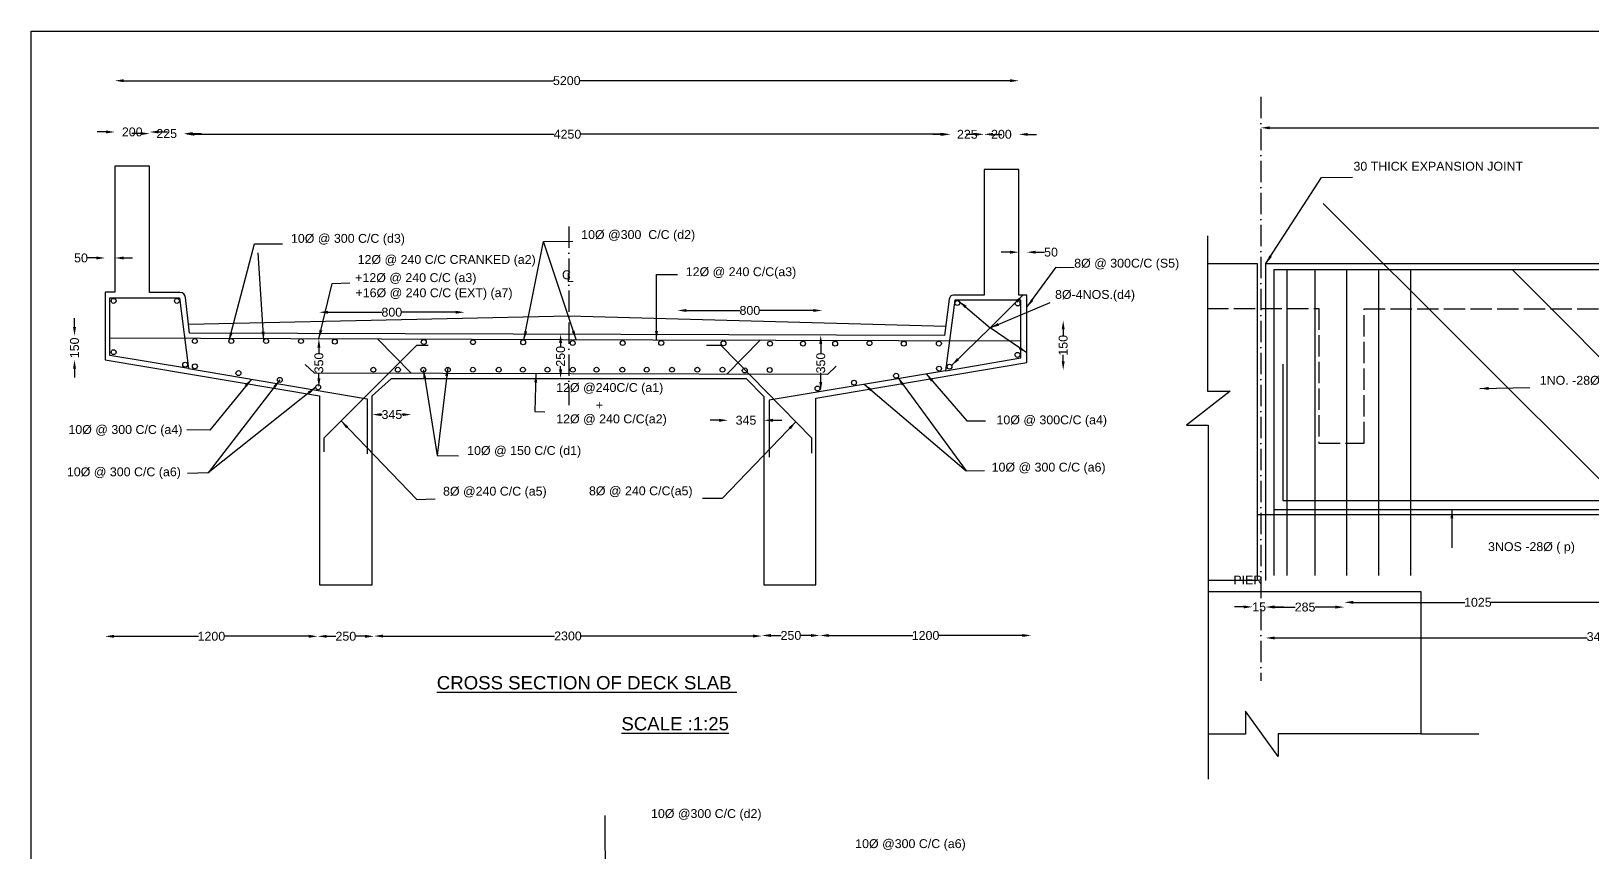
# Model space of a CAD drawing. Header units: millimetres. Extents: x -53221024 to -53199187, y 22125895 to 22139592.
# Drawn here: x -53221024 to -53212240, y 22134975 to 22139592 of the extents above; entities that cross this region are included whole.
import ezdxf

# ---------------------------------------------------------------- set-up
doc = ezdxf.new("R2010")
doc.units = ezdxf.units.MM
doc.header["$MEASUREMENT"] = 0
doc.linetypes.add('ACAD_ISO02W100', pattern=[15, 12, -3])
doc.linetypes.add('ACAD_ISO10W100', pattern=[18, 12, -3, 0, -3])
for name, color, linetype in [('DIMENSION', 7, 'Continuous'), ('DRAWING', 2, 'Continuous'), ('TEXT', 7, 'Continuous')]:
    doc.layers.add(name, color=color, linetype=linetype)
doc.styles.get("Standard").update_dxf_attribs({"font": 'arial.ttf', "height": 50})
doc.dimstyles.get("Standard").update_dxf_attribs({"dimtxt": 50, "dimasz": 50, "dimexe": 0.18, "dimexo": 0.0625, "dimgap": 0.09, "dimtad": 0, "dimdec": 0, "dimzin": 0, "dimdsep": 46, "dimtxsty": 'Standard', "dimcen": 0.09, "dimse1": 1, "dimse2": 1, "dimadec": 0, "dimazin": 0, "dimtfac": 1, "dimtdec": 0, "dimtofl": 0, "dimtmove": 0, "dimatfit": 3, "dimfxl": 1, "dimtolj": 1, "dimtzin": 0, "dimarcsym": 0})

# ---------------------------------------------------------------- blocks, each defined once
blk = doc.blocks.new('*D54')
at = {"layer": 'Defpoints', "color": 0, "transparency": 16777216}
for p in [(-53220553.6, 22139025.5), (-53220553.6, 22138833.6), (-53220357.2, 22138833.6)]:
    blk.add_point(p, dxfattribs=at)
at = {"layer": 'DIMENSION', "color": 0, "lineweight": -2, "transparency": 16777216}
for p, q in [((-53220603.6, 22139025.5), (-53220653.6, 22139025.5)), ((-53220307.2, 22139025.5), (-53220257.2, 22139025.5))]:
    blk.add_line(p, q, dxfattribs=at)
at = {"layer": 'DIMENSION', "color": 0, "transparency": 16777216}
for points in [[(-53220603.6, 22139033.8), (-53220603.6, 22139017.2), (-53220553.6, 22139025.5)], [(-53220307.2, 22139033.8), (-53220307.2, 22139017.2), (-53220357.2, 22139025.5)]]:
    blk.add_solid(points, dxfattribs=at)
at = {"layer": 'DIMENSION', "color": 0, "transparency": 16777216, "insert": (-53220455.4, 22139025.5), "char_height": 50, "attachment_point": 5}
blk.add_mtext('\\A1;200', dxfattribs=at)
blk = doc.blocks.new('*D55')
at = {"layer": 'Defpoints', "color": 0, "transparency": 16777216}
for p in [(-53220357.2, 22139016.4), (-53220357.2, 22138122.3), (-53220165.4, 22138114.7)]:
    blk.add_point(p, dxfattribs=at)
at = {"layer": 'DIMENSION', "color": 0, "lineweight": -2, "transparency": 16777216}
for p, q in [((-53220407.2, 22139016.4), (-53220457.2, 22139016.4)), ((-53220115.4, 22139016.4), (-53220065.4, 22139016.4))]:
    blk.add_line(p, q, dxfattribs=at)
at = {"layer": 'DIMENSION', "color": 0, "transparency": 16777216}
for points in [[(-53220407.2, 22139024.8), (-53220407.2, 22139008.1), (-53220357.2, 22139016.4)], [(-53220115.4, 22139024.8), (-53220115.4, 22139008.1), (-53220165.4, 22139016.4)]]:
    blk.add_solid(points, dxfattribs=at)
at = {"layer": 'DIMENSION', "color": 0, "transparency": 16777216, "insert": (-53220261.3, 22139016.4), "char_height": 50, "attachment_point": 5}
blk.add_mtext('\\A1;225', dxfattribs=at)
blk = doc.blocks.new('*D56')
at = {"layer": 'Defpoints', "color": 0, "transparency": 16777216}
for p in [(-53215856, 22139012.6), (-53220155, 22138094.8), (-53215856, 22138085.1)]:
    blk.add_point(p, dxfattribs=at)
at = {"layer": 'DIMENSION', "color": 0, "lineweight": -2, "transparency": 16777216}
for p, q in [((-53220105, 22139012.6), (-53218081.2, 22139012.6)), ((-53215906, 22139012.6), (-53217929.8, 22139012.6))]:
    blk.add_line(p, q, dxfattribs=at)
at = {"layer": 'DIMENSION', "color": 0, "transparency": 16777216}
for points in [[(-53220105, 22139020.9), (-53220105, 22139004.2), (-53220155, 22139012.6)], [(-53215906, 22139020.9), (-53215906, 22139004.2), (-53215856, 22139012.6)]]:
    blk.add_solid(points, dxfattribs=at)
at = {"layer": 'DIMENSION', "color": 0, "transparency": 16777216, "insert": (-53218005.5, 22139012.6), "char_height": 50, "attachment_point": 5}
blk.add_mtext('\\A1;4250', dxfattribs=at)
blk = doc.blocks.new('*D57')
at = {"layer": 'Defpoints', "color": 0, "transparency": 16777216}
for p in [(-53215660.6, 22139012.2), (-53215848.7, 22138100.9), (-53215660.6, 22138107.4)]:
    blk.add_point(p, dxfattribs=at)
at = {"layer": 'DIMENSION', "color": 0, "lineweight": -2, "transparency": 16777216}
for p, q in [((-53215898.7, 22139012.2), (-53215948.7, 22139012.2)), ((-53215610.6, 22139012.2), (-53215560.6, 22139012.2))]:
    blk.add_line(p, q, dxfattribs=at)
at = {"layer": 'DIMENSION', "color": 0, "transparency": 16777216}
for points in [[(-53215898.7, 22139020.5), (-53215898.7, 22139003.9), (-53215848.7, 22139012.2)], [(-53215610.6, 22139020.5), (-53215610.6, 22139003.9), (-53215660.6, 22139012.2)]]:
    blk.add_solid(points, dxfattribs=at)
at = {"layer": 'DIMENSION', "color": 0, "transparency": 16777216, "insert": (-53215754.6, 22139012.2), "char_height": 50, "attachment_point": 5}
blk.add_mtext('\\A1;225', dxfattribs=at)
blk = doc.blocks.new('*D58')
at = {"layer": 'Defpoints', "color": 0, "transparency": 16777216}
for p in [(-53215465.1, 22139012.2), (-53215660.6, 22138815), (-53215465.1, 22138815)]:
    blk.add_point(p, dxfattribs=at)
at = {"layer": 'DIMENSION', "color": 0, "lineweight": -2, "transparency": 16777216}
for p, q in [((-53215710.6, 22139012.2), (-53215760.6, 22139012.2)), ((-53215415.1, 22139012.2), (-53215365.1, 22139012.2))]:
    blk.add_line(p, q, dxfattribs=at)
at = {"layer": 'DIMENSION', "color": 0, "transparency": 16777216}
for points in [[(-53215710.6, 22139020.5), (-53215710.6, 22139003.9), (-53215660.6, 22139012.2)], [(-53215415.1, 22139020.5), (-53215415.1, 22139003.9), (-53215465.1, 22139012.2)]]:
    blk.add_solid(points, dxfattribs=at)
at = {"layer": 'DIMENSION', "color": 0, "transparency": 16777216, "insert": (-53215562.9, 22139012.2), "char_height": 50, "attachment_point": 5}
blk.add_mtext('\\A1;200', dxfattribs=at)
blk = doc.blocks.new('*D59')
at = {"layer": 'Defpoints', "color": 0, "transparency": 16777216}
for p in [(-53215419.4, 22138349.1), (-53215465.1, 22138106.7), (-53215419.4, 22138106.7)]:
    blk.add_point(p, dxfattribs=at)
at = {"layer": 'DIMENSION', "color": 0, "lineweight": -2, "transparency": 16777216}
for p, q in [((-53215515.1, 22138349.1), (-53215565.1, 22138349.1)), ((-53215369.4, 22138349.1), (-53215319.4, 22138349.1))]:
    blk.add_line(p, q, dxfattribs=at)
at = {"layer": 'DIMENSION', "color": 0, "transparency": 16777216}
for points in [[(-53215515.1, 22138357.4), (-53215515.1, 22138340.8), (-53215465.1, 22138349.1)], [(-53215369.4, 22138357.4), (-53215369.4, 22138340.8), (-53215419.4, 22138349.1)]]:
    blk.add_solid(points, dxfattribs=at)
at = {"layer": 'DIMENSION', "color": 0, "transparency": 16777216, "insert": (-53215283.6, 22138349.1), "char_height": 50, "attachment_point": 5}
blk.add_mtext('\\A1;50', dxfattribs=at)
blk = doc.blocks.new('*D60')
at = {"layer": 'Defpoints', "color": 0, "transparency": 16777216}
for p in [(-53215218.8, 22137964.9), (-53215218.8, 22137685.5), (-53215215.1, 22137685.5)]:
    blk.add_point(p, dxfattribs=at)
at = {"layer": 'DIMENSION', "color": 0, "lineweight": -2, "transparency": 16777216}
for p, q in [((-53215215.1, 22137914.9), (-53215215.1, 22137878.1)), ((-53215215.1, 22137735.5), (-53215215.1, 22137772.4))]:
    blk.add_line(p, q, dxfattribs=at)
at = {"layer": 'DIMENSION', "color": 0, "transparency": 16777216}
for points in [[(-53215223.4, 22137914.9), (-53215206.8, 22137914.9), (-53215215.1, 22137964.9)], [(-53215223.4, 22137735.5), (-53215206.8, 22137735.5), (-53215215.1, 22137685.5)]]:
    blk.add_solid(points, dxfattribs=at)
at = {"layer": 'DIMENSION', "color": 0, "transparency": 16777216, "insert": (-53215215.1, 22137825.2), "char_height": 50, "attachment_point": 5, "rotation": 90}
blk.add_mtext('\\A1;150', dxfattribs=at)
blk = doc.blocks.new('*D61')
at = {"layer": 'Defpoints', "color": 0, "transparency": 16777216}
for p in [(-53216596, 22137882.8), (-53216579.7, 22137882.8), (-53216597, 22137568.2)]:
    blk.add_point(p, dxfattribs=at)
at = {"layer": 'DIMENSION', "color": 0, "lineweight": -2, "transparency": 16777216}
for p, q in [((-53216579.7, 22137832.8), (-53216579.7, 22137780.7)), ((-53216579.7, 22137618.2), (-53216579.7, 22137670.3))]:
    blk.add_line(p, q, dxfattribs=at)
at = {"layer": 'DIMENSION', "color": 0, "transparency": 16777216}
for points in [[(-53216588.1, 22137832.8), (-53216571.4, 22137832.8), (-53216579.7, 22137882.8)], [(-53216588.1, 22137618.2), (-53216571.4, 22137618.2), (-53216579.7, 22137568.2)]]:
    blk.add_solid(points, dxfattribs=at)
at = {"layer": 'DIMENSION', "color": 0, "transparency": 16777216, "insert": (-53216579.7, 22137725.5), "char_height": 50, "attachment_point": 5, "rotation": 90}
blk.add_mtext('\\A1;350', dxfattribs=at)
blk = doc.blocks.new('*D62')
at = {"layer": 'Defpoints', "color": 0, "transparency": 16777216}
for p in [(-53217101.8, 22137467.2), (-53216899.3, 22137467.2), (-53217101.8, 22137403.2)]:
    blk.add_point(p, dxfattribs=at)
at = {"layer": 'DIMENSION', "color": 0, "lineweight": -2, "transparency": 16777216}
for p, q in [((-53217151.8, 22137403.2), (-53217201.8, 22137403.2)), ((-53216849.3, 22137403.2), (-53216799.3, 22137403.2))]:
    blk.add_line(p, q, dxfattribs=at)
at = {"layer": 'DIMENSION', "color": 0, "transparency": 16777216}
for points in [[(-53217151.8, 22137411.5), (-53217151.8, 22137394.8), (-53217101.8, 22137403.2)], [(-53216849.3, 22137411.5), (-53216849.3, 22137394.8), (-53216899.3, 22137403.2)]]:
    blk.add_solid(points, dxfattribs=at)
at = {"layer": 'DIMENSION', "color": 0, "transparency": 16777216, "insert": (-53217000.5, 22137403.2), "char_height": 50, "attachment_point": 5}
blk.add_mtext('\\A1;345', dxfattribs=at)
blk = doc.blocks.new('*D63')
at = {"layer": 'Defpoints', "color": 0, "transparency": 16777216}
for p in [(-53217385.9, 22138029.3), (-53217385.9, 22138021.1), (-53216571.4, 22138029.3)]:
    blk.add_point(p, dxfattribs=at)
at = {"layer": 'DIMENSION', "color": 0, "lineweight": -2, "transparency": 16777216}
for p, q in [((-53217335.9, 22138021.1), (-53217033.9, 22138021.1)), ((-53216621.4, 22138021.1), (-53216923.4, 22138021.1))]:
    blk.add_line(p, q, dxfattribs=at)
at = {"layer": 'DIMENSION', "color": 0, "transparency": 16777216}
for points in [[(-53217335.9, 22138029.5), (-53217335.9, 22138012.8), (-53217385.9, 22138021.1)], [(-53216621.4, 22138029.5), (-53216621.4, 22138012.8), (-53216571.4, 22138021.1)]]:
    blk.add_solid(points, dxfattribs=at)
at = {"layer": 'DIMENSION', "color": 0, "transparency": 16777216, "insert": (-53216978.7, 22138021.1), "char_height": 50, "attachment_point": 5}
blk.add_mtext('\\A1;800', dxfattribs=at)
blk = doc.blocks.new('*D64')
at = {"layer": 'Defpoints', "color": 0, "transparency": 16777216}
for p in [(-53218044.2, 22137887.2), (-53218044, 22137887.2), (-53218044.8, 22137639.3)]:
    blk.add_point(p, dxfattribs=at)
at = {"layer": 'DIMENSION', "color": 0, "lineweight": -2, "transparency": 16777216}
for p, q in [((-53218044.2, 22137837.2), (-53218044.2, 22137818.9)), ((-53218044.2, 22137689.3), (-53218044.2, 22137707.6))]:
    blk.add_line(p, q, dxfattribs=at)
at = {"layer": 'DIMENSION', "color": 0, "transparency": 16777216}
for points in [[(-53218052.5, 22137837.2), (-53218035.8, 22137837.2), (-53218044.2, 22137887.2)], [(-53218052.5, 22137689.3), (-53218035.8, 22137689.3), (-53218044.2, 22137639.3)]]:
    blk.add_solid(points, dxfattribs=at)
at = {"layer": 'DIMENSION', "color": 0, "transparency": 16777216, "insert": (-53218044.2, 22137763.3), "char_height": 50, "attachment_point": 5, "rotation": 90}
blk.add_mtext('\\A1;250', dxfattribs=at)
blk = doc.blocks.new('*D65')
at = {"layer": 'Defpoints', "color": 0, "transparency": 16777216}
for p in [(-53219103.9, 22137460.8), (-53218884, 22137460.8), (-53218884, 22137435.1)]:
    blk.add_point(p, dxfattribs=at)
at = {"layer": 'DIMENSION', "color": 0, "lineweight": -2, "transparency": 16777216}
for p, q in [((-53219053.9, 22137435.1), (-53219049.4, 22137435.1)), ((-53218934, 22137435.1), (-53218938.4, 22137435.1))]:
    blk.add_line(p, q, dxfattribs=at)
at = {"layer": 'DIMENSION', "color": 0, "transparency": 16777216}
for points in [[(-53219053.9, 22137443.5), (-53219053.9, 22137426.8), (-53219103.9, 22137435.1)], [(-53218934, 22137443.5), (-53218934, 22137426.8), (-53218884, 22137435.1)]]:
    blk.add_solid(points, dxfattribs=at)
at = {"layer": 'DIMENSION', "color": 0, "transparency": 16777216, "insert": (-53218993.9, 22137435.1), "char_height": 50, "attachment_point": 5}
blk.add_mtext('\\A1;345', dxfattribs=at)
blk = doc.blocks.new('*D66')
at = {"layer": 'Defpoints', "color": 0, "transparency": 16777216}
for p in [(-53219407.6, 22137862.4), (-53219404.6, 22137862.4), (-53219408.5, 22137589.2)]:
    blk.add_point(p, dxfattribs=at)
at = {"layer": 'DIMENSION', "color": 0, "lineweight": -2, "transparency": 16777216}
for p, q in [((-53219404.6, 22137812.4), (-53219404.6, 22137781.1)), ((-53219404.6, 22137639.2), (-53219404.6, 22137670.6))]:
    blk.add_line(p, q, dxfattribs=at)
at = {"layer": 'DIMENSION', "color": 0, "transparency": 16777216}
for points in [[(-53219413, 22137812.4), (-53219396.3, 22137812.4), (-53219404.6, 22137862.4)], [(-53219413, 22137639.2), (-53219396.3, 22137639.2), (-53219404.6, 22137589.2)]]:
    blk.add_solid(points, dxfattribs=at)
at = {"layer": 'DIMENSION', "color": 0, "transparency": 16777216, "insert": (-53219404.6, 22137725.8), "char_height": 50, "attachment_point": 5, "rotation": 90}
blk.add_mtext('\\A1;350', dxfattribs=at)
blk = doc.blocks.new('*D67')
at = {"layer": 'Defpoints', "color": 0, "transparency": 16777216}
for p in [(-53219403.4, 22138018.3), (-53219403.4, 22138011.2), (-53218584.9, 22138018.3)]:
    blk.add_point(p, dxfattribs=at)
at = {"layer": 'DIMENSION', "color": 0, "lineweight": -2, "transparency": 16777216}
for p, q in [((-53219353.4, 22138011.2), (-53219049.4, 22138011.2)), ((-53218634.9, 22138011.2), (-53218938.9, 22138011.2))]:
    blk.add_line(p, q, dxfattribs=at)
at = {"layer": 'DIMENSION', "color": 0, "transparency": 16777216}
for points in [[(-53219353.4, 22138019.5), (-53219353.4, 22138002.8), (-53219403.4, 22138011.2)], [(-53218634.9, 22138019.5), (-53218634.9, 22138002.8), (-53218584.9, 22138011.2)]]:
    blk.add_solid(points, dxfattribs=at)
at = {"layer": 'DIMENSION', "color": 0, "transparency": 16777216, "insert": (-53218994.2, 22138011.2), "char_height": 50, "attachment_point": 5}
blk.add_mtext('\\A1;800', dxfattribs=at)
blk = doc.blocks.new('*D68')
at = {"layer": 'Defpoints', "color": 0, "transparency": 16777216}
for p in [(-53220780.1, 22137878.7), (-53220608, 22137878.7), (-53220608, 22137743.2)]:
    blk.add_point(p, dxfattribs=at)
at = {"layer": 'DIMENSION', "color": 0, "lineweight": -2, "transparency": 16777216}
for p, q in [((-53220780.1, 22137928.7), (-53220780.1, 22137978.7)), ((-53220780.1, 22137693.2), (-53220780.1, 22137643.2))]:
    blk.add_line(p, q, dxfattribs=at)
at = {"layer": 'DIMENSION', "color": 0, "transparency": 16777216}
for points in [[(-53220788.4, 22137928.7), (-53220771.7, 22137928.7), (-53220780.1, 22137878.7)], [(-53220788.4, 22137693.2), (-53220771.7, 22137693.2), (-53220780.1, 22137743.2)]]:
    blk.add_solid(points, dxfattribs=at)
at = {"layer": 'DIMENSION', "color": 0, "transparency": 16777216, "insert": (-53220780.1, 22137810.9), "char_height": 50, "attachment_point": 5, "rotation": 90}
blk.add_mtext('\\A1;150', dxfattribs=at)
blk = doc.blocks.new('*D69')
at = {"layer": 'Defpoints', "color": 0, "transparency": 16777216}
for p in [(-53220608, 22138316.5), (-53220608, 22138123.6), (-53220553.6, 22138123.6)]:
    blk.add_point(p, dxfattribs=at)
at = {"layer": 'DIMENSION', "color": 0, "lineweight": -2, "transparency": 16777216}
for p, q in [((-53220658, 22138316.5), (-53220708, 22138316.5)), ((-53220503.6, 22138316.5), (-53220453.6, 22138316.5))]:
    blk.add_line(p, q, dxfattribs=at)
at = {"layer": 'DIMENSION', "color": 0, "transparency": 16777216}
for points in [[(-53220658, 22138324.8), (-53220658, 22138308.2), (-53220608, 22138316.5)], [(-53220503.6, 22138324.8), (-53220503.6, 22138308.2), (-53220553.6, 22138316.5)]]:
    blk.add_solid(points, dxfattribs=at)
at = {"layer": 'DIMENSION', "color": 0, "transparency": 16777216, "insert": (-53220743.8, 22138316.5), "char_height": 50, "attachment_point": 5}
blk.add_mtext('\\A1;50', dxfattribs=at)
blk = doc.blocks.new('*D70')
at = {"layer": 'Defpoints', "color": 0, "transparency": 16777216}
for p in [(-53215465.1, 22139314.1), (-53220553.6, 22138833.6), (-53215465.1, 22138833.6)]:
    blk.add_point(p, dxfattribs=at)
at = {"layer": 'DIMENSION', "color": 0, "lineweight": -2, "transparency": 16777216}
for p, q in [((-53220503.6, 22139314.1), (-53218084, 22139314.1)), ((-53215515.1, 22139314.1), (-53217934.7, 22139314.1))]:
    blk.add_line(p, q, dxfattribs=at)
at = {"layer": 'DIMENSION', "color": 0, "transparency": 16777216}
for points in [[(-53220503.6, 22139322.5), (-53220503.6, 22139305.8), (-53220553.6, 22139314.1)], [(-53215515.1, 22139322.5), (-53215515.1, 22139305.8), (-53215465.1, 22139314.1)]]:
    blk.add_solid(points, dxfattribs=at)
at = {"layer": 'DIMENSION', "color": 0, "transparency": 16777216, "insert": (-53218009.4, 22139314.1), "char_height": 50, "attachment_point": 5}
blk.add_mtext('\\A1;5200', dxfattribs=at)
blk = doc.blocks.new('*D71')
at = {"layer": 'Defpoints', "color": 0, "transparency": 16777216}
for p in [(-53216584.8, 22136186.5), (-53215394.8, 22136192.4), (-53215394.8, 22136186.5)]:
    blk.add_point(p, dxfattribs=at)
at = {"layer": 'DIMENSION', "color": 0, "lineweight": -2, "transparency": 16777216}
for p, q in [((-53216534.8, 22136192.4), (-53216062.1, 22136192.4)), ((-53215444.8, 22136192.4), (-53215917.5, 22136192.4))]:
    blk.add_line(p, q, dxfattribs=at)
at = {"layer": 'DIMENSION', "color": 0, "transparency": 16777216}
for points in [[(-53216534.8, 22136200.8), (-53216534.8, 22136184.1), (-53216584.8, 22136192.4)], [(-53215444.8, 22136200.8), (-53215444.8, 22136184.1), (-53215394.8, 22136192.4)]]:
    blk.add_solid(points, dxfattribs=at)
at = {"layer": 'DIMENSION', "color": 0, "transparency": 16777216, "insert": (-53215989.8, 22136192.4), "char_height": 50, "attachment_point": 5}
blk.add_mtext('\\A1;1200', dxfattribs=at)
blk = doc.blocks.new('*D72')
at = {"layer": 'Defpoints', "color": 0, "transparency": 16777216}
for p in [(-53216910.7, 22136192.4), (-53216910.7, 22136186.5), (-53216584.8, 22136186.5)]:
    blk.add_point(p, dxfattribs=at)
at = {"layer": 'DIMENSION', "color": 0, "lineweight": -2, "transparency": 16777216}
for p, q in [((-53216860.7, 22136192.4), (-53216803.4, 22136192.4)), ((-53216634.8, 22136192.4), (-53216692.1, 22136192.4))]:
    blk.add_line(p, q, dxfattribs=at)
at = {"layer": 'DIMENSION', "color": 0, "transparency": 16777216}
for points in [[(-53216860.7, 22136200.8), (-53216860.7, 22136184.1), (-53216910.7, 22136192.4)], [(-53216634.8, 22136200.8), (-53216634.8, 22136184.1), (-53216584.8, 22136192.4)]]:
    blk.add_solid(points, dxfattribs=at)
at = {"layer": 'DIMENSION', "color": 0, "transparency": 16777216, "insert": (-53216747.7, 22136192.4), "char_height": 50, "attachment_point": 5}
blk.add_mtext('\\A1;250', dxfattribs=at)
blk = doc.blocks.new('*D73')
at = {"layer": 'Defpoints', "color": 0, "transparency": 16777216}
for p in [(-53219094.6, 22136189.3), (-53219094.6, 22136186.5), (-53216910.7, 22136186.5)]:
    blk.add_point(p, dxfattribs=at)
at = {"layer": 'DIMENSION', "color": 0, "lineweight": -2, "transparency": 16777216}
for p, q in [((-53219044.6, 22136189.3), (-53218077.7, 22136189.3)), ((-53216960.7, 22136189.3), (-53217927.6, 22136189.3))]:
    blk.add_line(p, q, dxfattribs=at)
at = {"layer": 'DIMENSION', "color": 0, "transparency": 16777216}
for points in [[(-53219044.6, 22136197.6), (-53219044.6, 22136180.9), (-53219094.6, 22136189.3)], [(-53216960.7, 22136197.6), (-53216960.7, 22136180.9), (-53216910.7, 22136189.3)]]:
    blk.add_solid(points, dxfattribs=at)
at = {"layer": 'DIMENSION', "color": 0, "transparency": 16777216, "insert": (-53218002.7, 22136189.3), "char_height": 50, "attachment_point": 5}
blk.add_mtext('\\A1;2300', dxfattribs=at)
blk = doc.blocks.new('*D74')
at = {"layer": 'Defpoints', "color": 0, "transparency": 16777216}
for p in [(-53219411.3, 22136189.3), (-53219411.3, 22136187.7), (-53219094.6, 22136189.3)]:
    blk.add_point(p, dxfattribs=at)
at = {"layer": 'DIMENSION', "color": 0, "lineweight": -2, "transparency": 16777216}
for p, q in [((-53219361.3, 22136187.7), (-53219308.6, 22136187.7)), ((-53219144.6, 22136187.7), (-53219197.3, 22136187.7))]:
    blk.add_line(p, q, dxfattribs=at)
at = {"layer": 'DIMENSION', "color": 0, "transparency": 16777216}
for points in [[(-53219361.3, 22136196), (-53219361.3, 22136179.4), (-53219411.3, 22136187.7)], [(-53219144.6, 22136196), (-53219144.6, 22136179.4), (-53219094.6, 22136187.7)]]:
    blk.add_solid(points, dxfattribs=at)
at = {"layer": 'DIMENSION', "color": 0, "transparency": 16777216, "insert": (-53219253, 22136187.7), "char_height": 50, "attachment_point": 5}
blk.add_mtext('\\A1;250', dxfattribs=at)
blk = doc.blocks.new('*D75')
at = {"layer": 'Defpoints', "color": 0, "transparency": 16777216}
for p in [(-53220608.4, 22136187.7), (-53220608.4, 22136187.7), (-53219411.3, 22136187.7)]:
    blk.add_point(p, dxfattribs=at)
at = {"layer": 'DIMENSION', "color": 0, "lineweight": -2, "transparency": 16777216}
for p, q in [((-53220558.4, 22136187.7), (-53220082.1, 22136187.7)), ((-53219461.3, 22136187.7), (-53219937.5, 22136187.7))]:
    blk.add_line(p, q, dxfattribs=at)
at = {"layer": 'DIMENSION', "color": 0, "transparency": 16777216}
for points in [[(-53220558.4, 22136196.1), (-53220558.4, 22136179.4), (-53220608.4, 22136187.7)], [(-53219461.3, 22136196.1), (-53219461.3, 22136179.4), (-53219411.3, 22136187.7)]]:
    blk.add_solid(points, dxfattribs=at)
at = {"layer": 'DIMENSION', "color": 0, "transparency": 16777216, "insert": (-53220009.8, 22136187.7), "char_height": 50, "attachment_point": 5}
blk.add_mtext('\\A1;1200', dxfattribs=at)
blk = doc.blocks.new('*D76')
at = {"layer": 'Defpoints', "color": 0, "transparency": 16777216}
for p in [(-53214102.8, 22139040.8), (-53204867.6, 22139049.1), (-53204867.6, 22139040.8)]:
    blk.add_point(p, dxfattribs=at)
at = {"layer": 'DIMENSION', "color": 0, "lineweight": -2, "transparency": 16777216}
for p, q in [((-53214052.8, 22139049.1), (-53209577, 22139049.1)), ((-53204917.6, 22139049.1), (-53209393.5, 22139049.1))]:
    blk.add_line(p, q, dxfattribs=at)
at = {"layer": 'DIMENSION', "color": 0, "transparency": 16777216}
for points in [[(-53214052.8, 22139057.4), (-53214052.8, 22139040.7), (-53214102.8, 22139049.1)], [(-53204917.6, 22139057.4), (-53204917.6, 22139040.7), (-53204867.6, 22139049.1)]]:
    blk.add_solid(points, dxfattribs=at)
at = {"layer": 'DIMENSION', "color": 0, "transparency": 16777216, "insert": (-53209485.2, 22139049.1), "char_height": 50, "attachment_point": 5}
blk.add_mtext('\\A1;13100', dxfattribs=at)
blk = doc.blocks.new('*D80')
at = {"layer": 'Defpoints', "color": 0, "transparency": 16777216}
for p in [(-53214150, 22136353.1), (-53214150, 22136353.1), (-53214074.1, 22136353.1)]:
    blk.add_point(p, dxfattribs=at)
at = {"layer": 'DIMENSION', "color": 0, "lineweight": -2, "transparency": 16777216}
for p, q in [((-53214200, 22136353.1), (-53214250, 22136353.1)), ((-53214024.1, 22136353.1), (-53213974.1, 22136353.1))]:
    blk.add_line(p, q, dxfattribs=at)
at = {"layer": 'DIMENSION', "color": 0, "transparency": 16777216}
for points in [[(-53214200, 22136361.4), (-53214200, 22136344.7), (-53214150, 22136353.1)], [(-53214024.1, 22136361.4), (-53214024.1, 22136344.7), (-53214074.1, 22136353.1)]]:
    blk.add_solid(points, dxfattribs=at)
at = {"layer": 'DIMENSION', "color": 0, "transparency": 16777216, "insert": (-53214112.1, 22136353.1), "char_height": 50, "attachment_point": 5}
blk.add_mtext('\\A1;15', dxfattribs=at)
blk = doc.blocks.new('*D81')
at = {"layer": 'Defpoints', "color": 0, "transparency": 16777216}
for p in [(-53214074.1, 22136353.1), (-53213632.8, 22136353.1), (-53213632.8, 22136352.1)]:
    blk.add_point(p, dxfattribs=at)
at = {"layer": 'DIMENSION', "color": 0, "lineweight": -2, "transparency": 16777216}
for p, q in [((-53214024.1, 22136352.1), (-53213909.4, 22136352.1)), ((-53213682.8, 22136352.1), (-53213797.5, 22136352.1))]:
    blk.add_line(p, q, dxfattribs=at)
at = {"layer": 'DIMENSION', "color": 0, "transparency": 16777216}
for points in [[(-53214024.1, 22136360.4), (-53214024.1, 22136343.8), (-53214074.1, 22136352.1)], [(-53213682.8, 22136360.4), (-53213682.8, 22136343.8), (-53213632.8, 22136352.1)]]:
    blk.add_solid(points, dxfattribs=at)
at = {"layer": 'DIMENSION', "color": 0, "transparency": 16777216, "insert": (-53213853.5, 22136352.1), "char_height": 50, "attachment_point": 5}
blk.add_mtext('\\A1;285', dxfattribs=at)
blk = doc.blocks.new('*D82')
at = {"layer": 'Defpoints', "color": 0, "transparency": 16777216}
for p in [(-53212129.2, 22136378.9), (-53213632.8, 22136353.1), (-53212129.2, 22136353.1)]:
    blk.add_point(p, dxfattribs=at)
at = {"layer": 'DIMENSION', "color": 0, "lineweight": -2, "transparency": 16777216}
for p, q in [((-53213582.8, 22136378.9), (-53212953.6, 22136378.9)), ((-53212179.2, 22136378.9), (-53212808.4, 22136378.9))]:
    blk.add_line(p, q, dxfattribs=at)
at = {"layer": 'DIMENSION', "color": 0, "transparency": 16777216}
for points in [[(-53213582.8, 22136387.3), (-53213582.8, 22136370.6), (-53213632.8, 22136378.9)], [(-53212179.2, 22136387.3), (-53212179.2, 22136370.6), (-53212129.2, 22136378.9)]]:
    blk.add_solid(points, dxfattribs=at)
at = {"layer": 'DIMENSION', "color": 0, "transparency": 16777216, "insert": (-53212881, 22136378.9), "char_height": 50, "attachment_point": 5}
blk.add_mtext('\\A1;1025', dxfattribs=at)
blk = doc.blocks.new('*D88')
at = {"layer": 'Defpoints', "color": 0, "transparency": 16777216}
for p in [(-53214074.8, 22136178.5), (-53214074.8, 22136168), (-53208838.2, 22136168)]:
    blk.add_point(p, dxfattribs=at)
at = {"layer": 'DIMENSION', "color": 0, "lineweight": -2, "transparency": 16777216}
for p, q in [((-53214024.8, 22136178.5), (-53212265.7, 22136178.5)), ((-53208888.2, 22136178.5), (-53210647.3, 22136178.5))]:
    blk.add_line(p, q, dxfattribs=at)
at = {"layer": 'DIMENSION', "color": 0, "transparency": 16777216}
for points in [[(-53214024.8, 22136186.8), (-53214024.8, 22136170.2), (-53214074.8, 22136178.5)], [(-53208888.2, 22136186.8), (-53208888.2, 22136170.2), (-53208838.2, 22136178.5)]]:
    blk.add_solid(points, dxfattribs=at)
at = {"layer": 'DIMENSION', "color": 0, "transparency": 16777216, "insert": (-53211456.5, 22136178.5), "char_height": 50, "attachment_point": 5}
blk.add_mtext('\\A1;3400(10Ø 4-LEGGED STIRRUPES @ 200 C/C)(S1)', dxfattribs=at)

msp = doc.modelspace()

# ---------------------------------------------------------------- linework, layer by layer
at = {"layer": 'DIMENSION', "color": 0}
msp.add_lwpolyline([(-53199254.1, 22125895.2), (-53221024, 22125895.2), (-53221024, 22139592.4), (-53199254.1, 22139592.4)], close=True, dxfattribs=at)
at = {"layer": 'DRAWING', "color": 0, "linetype": 'ACAD_ISO10W100', "ltscale": 10}
for points in [[(-53214102.8, 22139223.3), (-53214102.8, 22135937.4)], [(-53217998.5, 22138493.5), (-53217998.5, 22137488.1)]]:
    msp.add_lwpolyline(points, dxfattribs=at)
at = {"layer": 'DRAWING', "color": 0}
msp.add_lwpolyline([(-53216607.5, 22136476.8), (-53216607.5, 22137527.6), (-53215419.4, 22137728.3), (-53215419.4, 22138106.7), (-53215465.1, 22138106.7), (-53215465.1, 22138815), (-53215660.6, 22138815), (-53215660.6, 22138107.4), (-53215832.5, 22138107.4, 0.399375), (-53215856, 22138085.1), (-53215883.6, 22137880.6), (-53220132.4, 22137893.6), (-53220155, 22138094.8, 0.389542), (-53220186.5, 22138122.3), (-53220357.2, 22138122.3), (-53220357.2, 22138833.6), (-53220553.6, 22138833.6), (-53220553.6, 22138123.6), (-53220608, 22138123.6)], format="xyb", dxfattribs=at)
for points in [[(-53213751.4, 22138623), (-53212134.3, 22137010.8), (-53205366.3, 22137010.8)], [(-53214403.7, 22138440.2), (-53214403.7, 22137566.4), (-53214275.6, 22137566.4), (-53214521.5, 22137376.4), (-53214398.5, 22137376.4), (-53214398.5, 22135383.2)], [(-53214403.7, 22138284.8), (-53214122.3, 22138284.8), (-53214122.3, 22136502.7), (-53214398.5, 22136502.7)], [(-53214074.4, 22136502.7), (-53214074.4, 22138284.8), (-53205366.3, 22138284.8)], [(-53214028.2, 22136529.8), (-53214028.2, 22138251.8), (-53205366.3, 22138251.8)], [(-53213953.8, 22136529.8), (-53213953.8, 22138251.8)], [(-53213798.7, 22138251.8), (-53213798.7, 22136529.8)], [(-53213619, 22136529.8), (-53213619, 22138251.8)], [(-53213437.5, 22136529.8), (-53213437.5, 22138251.8)], [(-53213258.6, 22136529.8), (-53213258.6, 22138251.8)], [(-53211080.7, 22136639.7), (-53212688.3, 22138251.8)], [(-53220608, 22138124), (-53220608, 22137743.2), (-53219401.4, 22137541), (-53219401.4, 22136476.8)], [(-53220581.4, 22137768.7), (-53220581.4, 22138092.3), (-53220189.8, 22138092.3), (-53220137.8, 22137695.4), (-53220581.4, 22137768.7)], [(-53215453.6, 22137755.1), (-53215453.6, 22138079.3), (-53215825.7, 22138079.3), (-53215877.1, 22137682.2), (-53215453.6, 22137755.1)], [(-53220138, 22137944), (-53217996.9, 22137991.2), (-53215876.5, 22137933.5)], [(-53220581.4, 22137866.5), (-53217522.4, 22137855.9), (-53215451.1, 22137849.7)], [(-53219374.4, 22137225.7), (-53219374.4, 22137305.2), (-53218853.7, 22137826.2), (-53218788.7, 22137826.2)], [(-53218885.7, 22137667.7), (-53219075.3, 22137861.3)], [(-53216630.2, 22137218), (-53216630.2, 22137302.2), (-53217140.5, 22137825), (-53217222.9, 22137825)], [(-53217108.6, 22137663.2), (-53216920.1, 22137854.1)], [(-53220137.8, 22137695.4), (-53219132, 22137523.9), (-53219132, 22137214)], [(-53216493.5, 22137707), (-53216542.3, 22137661.8), (-53219428.8, 22137669.1), (-53219481.9, 22137717.7)], [(-53213979.2, 22137719.2), (-53213979.2, 22136951.9), (-53205366.3, 22136951.9)], [(-53219103.9, 22136476.8), (-53219103.9, 22137540.5), (-53218996.3, 22137639.3), (-53216999.8, 22137639.3), (-53216899.3, 22137536.3), (-53216899.3, 22136476.8)], [(-53215877.1, 22137682.2), (-53216869.2, 22137516.1), (-53216869.2, 22137195.5)], [(-53214028.2, 22136900.9), (-53205366.3, 22136900.9)], [(-53214122.3, 22136873.8), (-53205366.3, 22136873.8), (-53205366.3, 22136719.2)], [(-53219401.4, 22136476.8), (-53219103.9, 22136476.8)], [(-53216899.3, 22136476.8), (-53216607.5, 22136476.8)], [(-53214398.5, 22136439.4), (-53213201, 22136439.4), (-53213201, 22135639.8), (-53212876.2, 22135639.8)], [(-53213201, 22135639.8), (-53214005, 22135639.8), (-53214005, 22135511.3), (-53214189.4, 22135766.5), (-53214189.4, 22135637.5), (-53214398.5, 22135637.5)]]:
    msp.add_lwpolyline(points, dxfattribs=at)
at = {"layer": 'DRAWING', "color": 0, "linetype": 'ACAD_ISO02W100', "ltscale": 10}
msp.add_lwpolyline([(-53214403.7, 22138031.9), (-53213775.9, 22138031.9), (-53213775.9, 22137273.9), (-53213521.8, 22137273.9), (-53213521.8, 22138030), (-53207659.2, 22138030), (-53207659.2, 22137288.6), (-53207417.5, 22137288.6), (-53207417.5, 22138033.3), (-53205366.3, 22138033.3)], dxfattribs=at)
at = {"layer": 'DRAWING', "color": 0}
for centre in [(-53220560.1, 22138074.9), (-53220203.7, 22138074.9), (-53215810.9, 22138063), (-53215470.9, 22138060.9), (-53220560.1, 22137786.6), (-53220103.1, 22137849), (-53219897.8, 22137849), (-53219701.9, 22137849), (-53219505.2, 22137849), (-53219315.1, 22137845.5), (-53218814.3, 22137843.4), (-53218537.3, 22137842.7), (-53218254.7, 22137842), (-53217976.2, 22137837.8), (-53217694.8, 22137837.8), (-53217477.6, 22137838.5), (-53217127.2, 22137836.4), (-53216865.3, 22137834.2), (-53216679.3, 22137834.2), (-53216498.6, 22137834.2), (-53216305.5, 22137837.1), (-53216112.4, 22137834.2), (-53215914.6, 22137834.9), (-53215472.4, 22137771.1), (-53220157.1, 22137716.1), (-53220102.6, 22137706.6), (-53219098, 22137687.7), (-53218960, 22137687.7), (-53218816.6, 22137687.7), (-53218679.2, 22137687.7), (-53218537.6, 22137687.7), (-53218392.4, 22137687.7), (-53218256.2, 22137687.7), (-53218118.1, 22137687.7), (-53217975.7, 22137687.7), (-53217841.6, 22137687.7), (-53217696.4, 22137687.7), (-53217559.3, 22137687.7), (-53217416.8, 22137687.7), (-53217274.3, 22137687.7), (-53217132.7, 22137687.7), (-53217007.4, 22137683.9), (-53216867, 22137686), (-53215913.8, 22137694.1), (-53215855, 22137705.2), (-53219857.5, 22137668.9), (-53219624.5, 22137630.4), (-53219408.5, 22137589.2), (-53216392.3, 22137614.8), (-53216155.5, 22137653.7), (-53216598.3, 22137581.9)]:
    msp.add_circle(centre, 13.8, dxfattribs=at)

# ---------------------------------------------------------------- texts
at = {"layer": 'TEXT', "color": 0}
for s, height, p in [('30 THICK EXPANSION JOINT ', 50, (-53213581.1, 22138807.7)), ('10Ø @ 300 C/C (d3) ', 50, (-53219561.9, 22138401.8)), ('10Ø @300  C/C (d2)', 50, (-53217928.2, 22138423.2)), ('12Ø @ 240 C/C CRANKED (a2)', 50, (-53219186.5, 22138283.1)), ('8Ø @ 300C/C (S5)', 50, (-53215153.1, 22138262.3)), ('+12Ø @ 240 C/C (a3)', 50, (-53219200.3, 22138180.9)), ('C', 50, (-53218036.5, 22138197.1)), ('L', 50, (-53218009.7, 22138181.7)), ('12Ø @ 240 C/C(a3)', 50, (-53217339.7, 22138214.2)), ('+16Ø @ 240 C/C (EXT) (a7)', 50, (-53219198.5, 22138095.9)), ('8Ø-4NOS.(d4)', 50, (-53215260.9, 22138086.3)), ('12Ø @240C/C (a1)', 50, (-53218068.8, 22137562.6)), ('1NO. -28Ø', 50, (-53212532.5, 22137603.1)), ('12Ø @ 240 C/C(a2)', 50, (-53218068.7, 22137386.3)), ('+', 50, (-53217846.7, 22137464.7)), ('10Ø @ 300C/C (a4)', 50, (-53215590.5, 22137380.6)), ('10Ø @ 300 C/C (a4)', 50, (-53220814.6, 22137326.2)), ('10Ø @ 150 C/C (d1)', 50, (-53218569.9, 22137208.1)), ('10Ø @ 300 C/C (a6)', 50, (-53215617.9, 22137114.6)), ('10Ø @ 300 C/C (a6)  ', 50, (-53220823, 22137088.3)), ('8Ø @240 C/C (a5)', 50, (-53218705.8, 22136979.3)), ('8Ø @ 240 C/C(a5)', 50, (-53217884.5, 22136981.3)), ('3NOS -28Ø ( p)', 50, (-53212823.6, 22136667.3)), ('PIER', 50, (-53214257.2, 22136479.5)), ('%%UCROSS SECTION OF DECK SLAB ', 75, (-53218740.9, 22135889.1)), ('%%USCALE :1:25', 75, (-53217702, 22135658.5)), ('10Ø @300 C/C (d2)', 50, (-53217535.2, 22135165.3)), ('10Ø @300 C/C (a6)', 50, (-53216385.8, 22134996.1))]:
    msp.add_text(s, height=height, dxfattribs=at).set_placement(p)

# ---------------------------------------------------------------- dimensions: what is measured, and where the dimension line sits
at = {"layer": 'DIMENSION', "color": 0}
for base, p1, p2, text, picture, middle in [((-53215465.1, 22139314.1), (-53220553.6, 22138833.6), (-53215465.1, 22138833.6), '5200', '*D70', (-53218009.4, 22139314.1)), ((-53220553.6, 22139025.5), (-53220357.2, 22138833.6), (-53220553.6, 22138833.6), '200', '*D54', (-53220455.4, 22139025.5)), ((-53220357.2, 22139016.4), (-53220165.4, 22138114.7), (-53220357.2, 22138122.3), '225', '*D55', (-53220261.3, 22139016.4)), ((-53215856, 22139012.6), (-53220155, 22138094.8), (-53215856, 22138085.1), '4250', '*D56', (-53218005.5, 22139012.6)), ((-53215660.6, 22139012.2), (-53215848.7, 22138100.9), (-53215660.6, 22138107.4), '225', '*D57', (-53215754.6, 22139012.2)), ((-53215465.1, 22139012.2), (-53215660.6, 22138815), (-53215465.1, 22138815), '200', '*D58', (-53215562.9, 22139012.2)), ((-53204867.6, 22139049.1), (-53214102.8, 22139040.8), (-53204867.6, 22139040.8), '13100', '*D76', (-53209485.2, 22139049.1)), ((-53220608, 22138316.5), (-53220553.6, 22138123.6), (-53220608, 22138123.6), '50', '*D69', (-53220743.8, 22138316.5)), ((-53215419.4, 22138349.1), (-53215465.1, 22138106.7), (-53215419.4, 22138106.7), '50', '*D59', (-53215283.6, 22138349.1)), ((-53219403.4, 22138011.2), (-53218584.9, 22138018.3), (-53219403.4, 22138018.3), '800', '*D67', (-53218994.2, 22138011.2)), ((-53217385.9, 22138021.1), (-53216571.4, 22138029.3), (-53217385.9, 22138029.3), '800', '*D63', (-53216978.7, 22138021.1)), ((-53218884, 22137435.1), (-53219103.9, 22137460.8), (-53218884, 22137460.8), '345', '*D65', (-53218993.9, 22137435.1)), ((-53217101.8, 22137403.2), (-53216899.3, 22137467.2), (-53217101.8, 22137467.2), '345', '*D62', (-53217000.5, 22137403.2)), ((-53214150, 22136353.1), (-53214074.1, 22136353.1), (-53214150, 22136353.1), '15', '*D80', (-53214112.1, 22136353.1)), ((-53214074.8, 22136178.5), (-53208838.2, 22136168), (-53214074.8, 22136168), '3400(10Ø 4-LEGGED STIRRUPES @ 200 C/C)(S1)', '*D88', (-53211456.5, 22136178.5)), ((-53213632.8, 22136352.1), (-53214074.1, 22136353.1), (-53213632.8, 22136353.1), '285', '*D81', (-53213853.5, 22136352.1)), ((-53212129.2, 22136378.9), (-53213632.8, 22136353.1), (-53212129.2, 22136353.1), '1025', '*D82', (-53212881, 22136378.9)), ((-53220608.4, 22136187.7), (-53219411.3, 22136187.7), (-53220608.4, 22136187.7), '1200', '*D75', (-53220009.8, 22136187.7)), ((-53219411.3, 22136187.7), (-53219094.6, 22136189.3), (-53219411.3, 22136189.3), '250', '*D74', (-53219253, 22136187.7)), ((-53219094.6, 22136189.3), (-53216910.7, 22136186.5), (-53219094.6, 22136186.5), '2300', '*D73', (-53218002.7, 22136189.3)), ((-53216910.7, 22136192.4), (-53216584.8, 22136186.5), (-53216910.7, 22136186.5), '250', '*D72', (-53216747.7, 22136192.4)), ((-53215394.8, 22136192.4), (-53216584.8, 22136186.5), (-53215394.8, 22136186.5), '1200', '*D71', (-53215989.8, 22136192.4))]:
    dim = msp.add_linear_dim(base=base, p1=p1, p2=p2, text=text, dimstyle='Standard', dxfattribs=at)
    dim.commit()
    dim.dimension.update_dxf_attribs({"geometry": picture, "text_midpoint": middle})
for base, p1, p2, text, picture, middle in [((-53220780.1, 22137878.7), (-53220608, 22137743.2), (-53220608, 22137878.7), '150', '*D68', (-53220780.1, 22137810.9)), ((-53215215.1, 22137685.5), (-53215218.8, 22137964.9), (-53215218.8, 22137685.5), '150', '*D60', (-53215215.1, 22137825.2)), ((-53218044.2, 22137887.2), (-53218044.8, 22137639.3), (-53218044, 22137887.2), '250', '*D64', (-53218044.2, 22137763.3)), ((-53216579.7, 22137882.8), (-53216597, 22137568.2), (-53216596, 22137882.8), '350', '*D61', (-53216579.7, 22137725.5)), ((-53219404.6, 22137862.4), (-53219408.5, 22137589.2), (-53219407.6, 22137862.4), '350', '*D66', (-53219404.6, 22137725.8))]:
    dim = msp.add_linear_dim(base=base, p1=p1, p2=p2, angle=90, text=text, dimstyle='Standard', dxfattribs=at)
    dim.commit()
    dim.dimension.update_dxf_attribs({"geometry": picture, "text_midpoint": middle})

# ---------------------------------------------------------------- leaders
for points in [[(-53214074.4, 22138284.8), (-53213760.7, 22138770.2), (-53213586.1, 22138771)], [(-53219911.4, 22137846.2), (-53219766.4, 22138396.5), (-53219609.3, 22138396.5)], [(-53218250.4, 22137855.2), (-53218140.1, 22138409.8), (-53217975.8, 22138411.3)], [(-53217957.3, 22137857.4), (-53218140.1, 22138409.8)], [(-53219715.4, 22137851.7), (-53219746.8, 22138345)], [(-53217504.3, 22137855.9), (-53217504.7, 22138223.8), (-53217385.6, 22138223.8)], [(-53215419.4, 22138039), (-53215253.7, 22138264.8), (-53215153.1, 22138262.3)], [(-53219404.6, 22137862.4), (-53219330.2, 22138173), (-53219231, 22138176.4)], [(-53215802, 22138073.6), (-53215625.3, 22137923.9)], [(-53215442.3, 22138106.7), (-53215625.3, 22137923.9)], [(-53215625.3, 22137923.9), (-53215288.5, 22138065.1)], [(-53215843.2, 22137712.4), (-53215625.3, 22137923.9)], [(-53215419.4, 22137782.8), (-53215625.3, 22137923.9)], [(-53218679.2, 22137701.6), (-53218739.2, 22137204.2)], [(-53219784.6, 22137635.2), (-53220018.9, 22137348.5), (-53220148.2, 22137348.8)], [(-53219624.5, 22137630.4), (-53220027.3, 22137107.2)], [(-53218816.6, 22137687.7), (-53218739.2, 22137204.2), (-53218619.7, 22137203.2)], [(-53218182.9, 22137665.9), (-53218188.3, 22137452), (-53218132.4, 22137450.6)], [(-53216334.9, 22137605.6), (-53215760.4, 22137119.3), (-53215658.3, 22137121.5)], [(-53216146.1, 22137643.7), (-53215760.4, 22137119.3)], [(-53215986, 22137664), (-53215758.2, 22137399.4), (-53215651.8, 22137399.4)], [(-53219422.3, 22137589.2), (-53220027.3, 22137107.2), (-53220143.8, 22137104.4)], [(-53212870.4, 22137581.7), (-53212588.6, 22137587.3)], [(-53219280.1, 22137399.6), (-53218854.1, 22136957.9), (-53218749.6, 22136960.6)], [(-53216720, 22137394.2), (-53217135.2, 22136963.9), (-53217245.3, 22136962.4)], [(-53213027.2, 22136900.9), (-53213026.6, 22136684.7)], [(-53218619.1, 22133882.7), (-53217785.4, 22133896.2), (-53217793.5, 22135178.8)]]:
    msp.add_leader(points, dimstyle='Standard', override={"dimgap": 0.09, "dimtad": 0}, dxfattribs=at)

doc.saveas('drawing.dxf')
